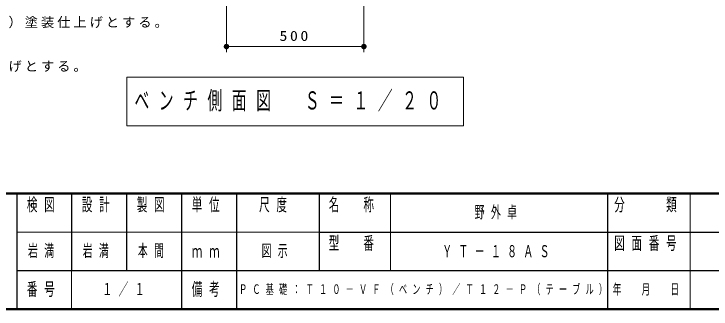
# Model space of a CAD drawing. Units: millimetres on the paper, scale 1:20. Extents: x -365 to 10, y -38 to 257.
# Drawn here: x -238 to -111.2, y 0 to 53.6 of the extents above; entities that cross this region are included whole.
import ezdxf

# ---------------------------------------------------------------- set-up
doc = ezdxf.new("R2010")
doc.units = ezdxf.units.MM
doc.layers.add('LY_1', color=7, linetype='Continuous', lineweight=25)
doc.layers.add('LY_2', color=7, linetype='Continuous', lineweight=13)
doc.styles.add('ＭＳ ゴシック', font='')
doc.styles.get('ＭＳ ゴシック').set_extended_font_data('MS Gothic')

# ---------------------------------------------------------------- blocks, each defined once
blk = doc.blocks.new('filled_dot')
at = {"color": 0, "linetype": 'Continuous', "lineweight": -2, "const_width": 1.25}
blk.add_lwpolyline([(-0.625, 0, 1), (0.625, 0, 1)], format="xyb", close=True, dxfattribs=at)

msp = doc.modelspace()

# ---------------------------------------------------------------- linework, layer by layer
at = {"layer": 'LY_1', "lineweight": 13}
for p, q in [((-199.332, 71.521), (-199.332, 46.701)), ((-174.332, 71.521), (-174.332, 46.701)), ((-174.332, 47.701), (-199.332, 47.701)), ((-217.482, 42.122), (-217.482, 33.322)), ((-156.182, 42.122), (-217.482, 42.122)), ((-156.182, 33.322), (-156.182, 42.122)), ((-217.482, 33.322), (-156.182, 33.322))]:
    msp.add_line(p, q, dxfattribs=at)
at = {"layer": 'LY_2', "lineweight": 50}
for p, q in [((-365, 21), (0, 21)), ((-365, 0), (0, 0))]:
    msp.add_line(p, q, dxfattribs=at)
at = {"layer": 'LY_2', "color": 211, "lineweight": 25}
for p, q in [((-237.5, 21), (-237.5, 0)), ((-227.5, 21), (-227.5, 7)), ((-217.5, 21), (-217.5, 7)), ((-207.5, 21), (-207.5, 0)), ((-197.5, 21), (-197.5, 7)), ((-182.5, 21), (-182.5, 7)), ((-130, 21), (-130, 0)), ((-182.5, 14), (-70, 14)), ((-237.5, 7), (0, 7))]:
    msp.add_line(p, q, dxfattribs=at)
at = {"layer": 'LY_2'}
for p, q in [((-169.5, 21), (-169.5, 7)), ((-115, 21), (-115, 0)), ((-237.5, 14), (-182.5, 14)), ((-227.5, 7), (-227.5, 0))]:
    msp.add_line(p, q, dxfattribs=at)
at = {"layer": 'LY_2', "lineweight": 25}
msp.add_line((-197.5, 7), (-197.5, 0), dxfattribs=at)

# ---------------------------------------------------------------- block references
at = {"layer": 'LY_1', "lineweight": 13, "xscale": 0.4, "yscale": 0.4}
msp.add_blockref('filled_dot', (-199.332, 47.701), dxfattribs=at)
at = {"layer": 'LY_1', "lineweight": 13, "xscale": 0.4, "yscale": 0.4, "rotation": 180}
msp.add_blockref('filled_dot', (-174.332, 47.701), dxfattribs=at)

# ---------------------------------------------------------------- texts
at = {"layer": 'LY_1', "style": 'ＭＳ ゴシック'}
for s, insert, char_height, attachment_point in [('\\T1.23;木材は、ヒノキ（一等材）とし、カンナ・ペーパーがけの上、木材保護着色塗料（メイプル）塗装仕上げとする。', (-360.045, 51.026), 1.76, 7), ('\\T1.33;\\W1.15;500', (-186.832, 48.701), 1.833, 8), ('\\T1.23;座フレームは、電気亜鉛メッキ処理の上、ポリエステル樹脂粉体塗装（ダークグレー）仕上げとする。', (-360.045, 43.026), 1.76, 7), ('\\T1.64;\\W0.6;ベンチ側面図\u3000Ｓ＝１／２０', (-216.082, 37.722), 3.299, 4), ('\\T1.64;\\W0.6;野外卓', (-149.75, 17.5), 2.199, 5), ('\\T1.64;\\W0.6;岩満', (-232.5, 10.5), 2.199, 5), ('\\T1.64;\\W0.6;岩満', (-225.5, 10.5), 2.199, 4), ('\\T1.64;\\W0.6;本間', (-212.5, 10.5), 2.199, 5), ('\\T1.64;\\W0.6;図示', (-190, 10.5), 2.199, 5), ('\\T1.64;\\W0.6;ＹＴ－１８ＡＳ', (-149.75, 10.5), 2.199, 5), ('\\T1.64;\\W0.6;１／１', (-217.5, 3.5), 2.199, 5), ('\\T1.64;\\W0.6;ＰＣ基礎：Ｔ１０－ＶＦ（ベンチ）／Ｔ１２－Ｐ（テーブル）', (-163.1, 3.5), 1.76, 5)]:
    msp.add_mtext(s, dxfattribs=dict(at, insert=insert, char_height=char_height, attachment_point=attachment_point))
at = {"layer": 'LY_2', "color": 4, "style": 'ＭＳ ゴシック'}
for s, insert, char_height, attachment_point in [('\\T1.64;\\W0.6;検図', (-232.5, 20.167), 2.346, 2), ('\\T1.64;\\W0.6;設計', (-222.5, 20.167), 2.346, 2), ('\\T1.64;\\W0.6;製図', (-212.5, 20.167), 2.346, 2), ('\\T1.64;\\W0.6;単位', (-202.5, 20.167), 2.346, 2), ('\\T1.64;\\W0.6;尺度', (-190.25, 20.167), 2.346, 2), ('\\T1.64;\\W0.6;名\u3000称', (-176, 20.167), 2.346, 2), ('\\T1.64;\\W0.6;分\u3000\u3000類', (-122.5, 20.167), 2.346, 2), ('\\T1.64;\\W0.6;型\u3000番', (-176, 13.167), 2.346, 2), ('\\T1.64;\\W0.6;図面番号', (-122.5, 13.167), 2.346, 2), ('\\T1.64;\\W0.6;ｍｍ', (-202.5, 10.5), 2.346, 5), ('\\T1.64;\\W0.6;番号', (-232.5, 3.5), 2.346, 5), ('\\T1.64;\\W0.6;備考', (-202.5, 3.5), 2.346, 5), ('\\T1.64;\\W0.6;年\u3000月\u3000日', (-122.5, 3.5), 1.906, 5)]:
    msp.add_mtext(s, dxfattribs=dict(at, insert=insert, char_height=char_height, attachment_point=attachment_point))

doc.saveas('drawing.dxf')
